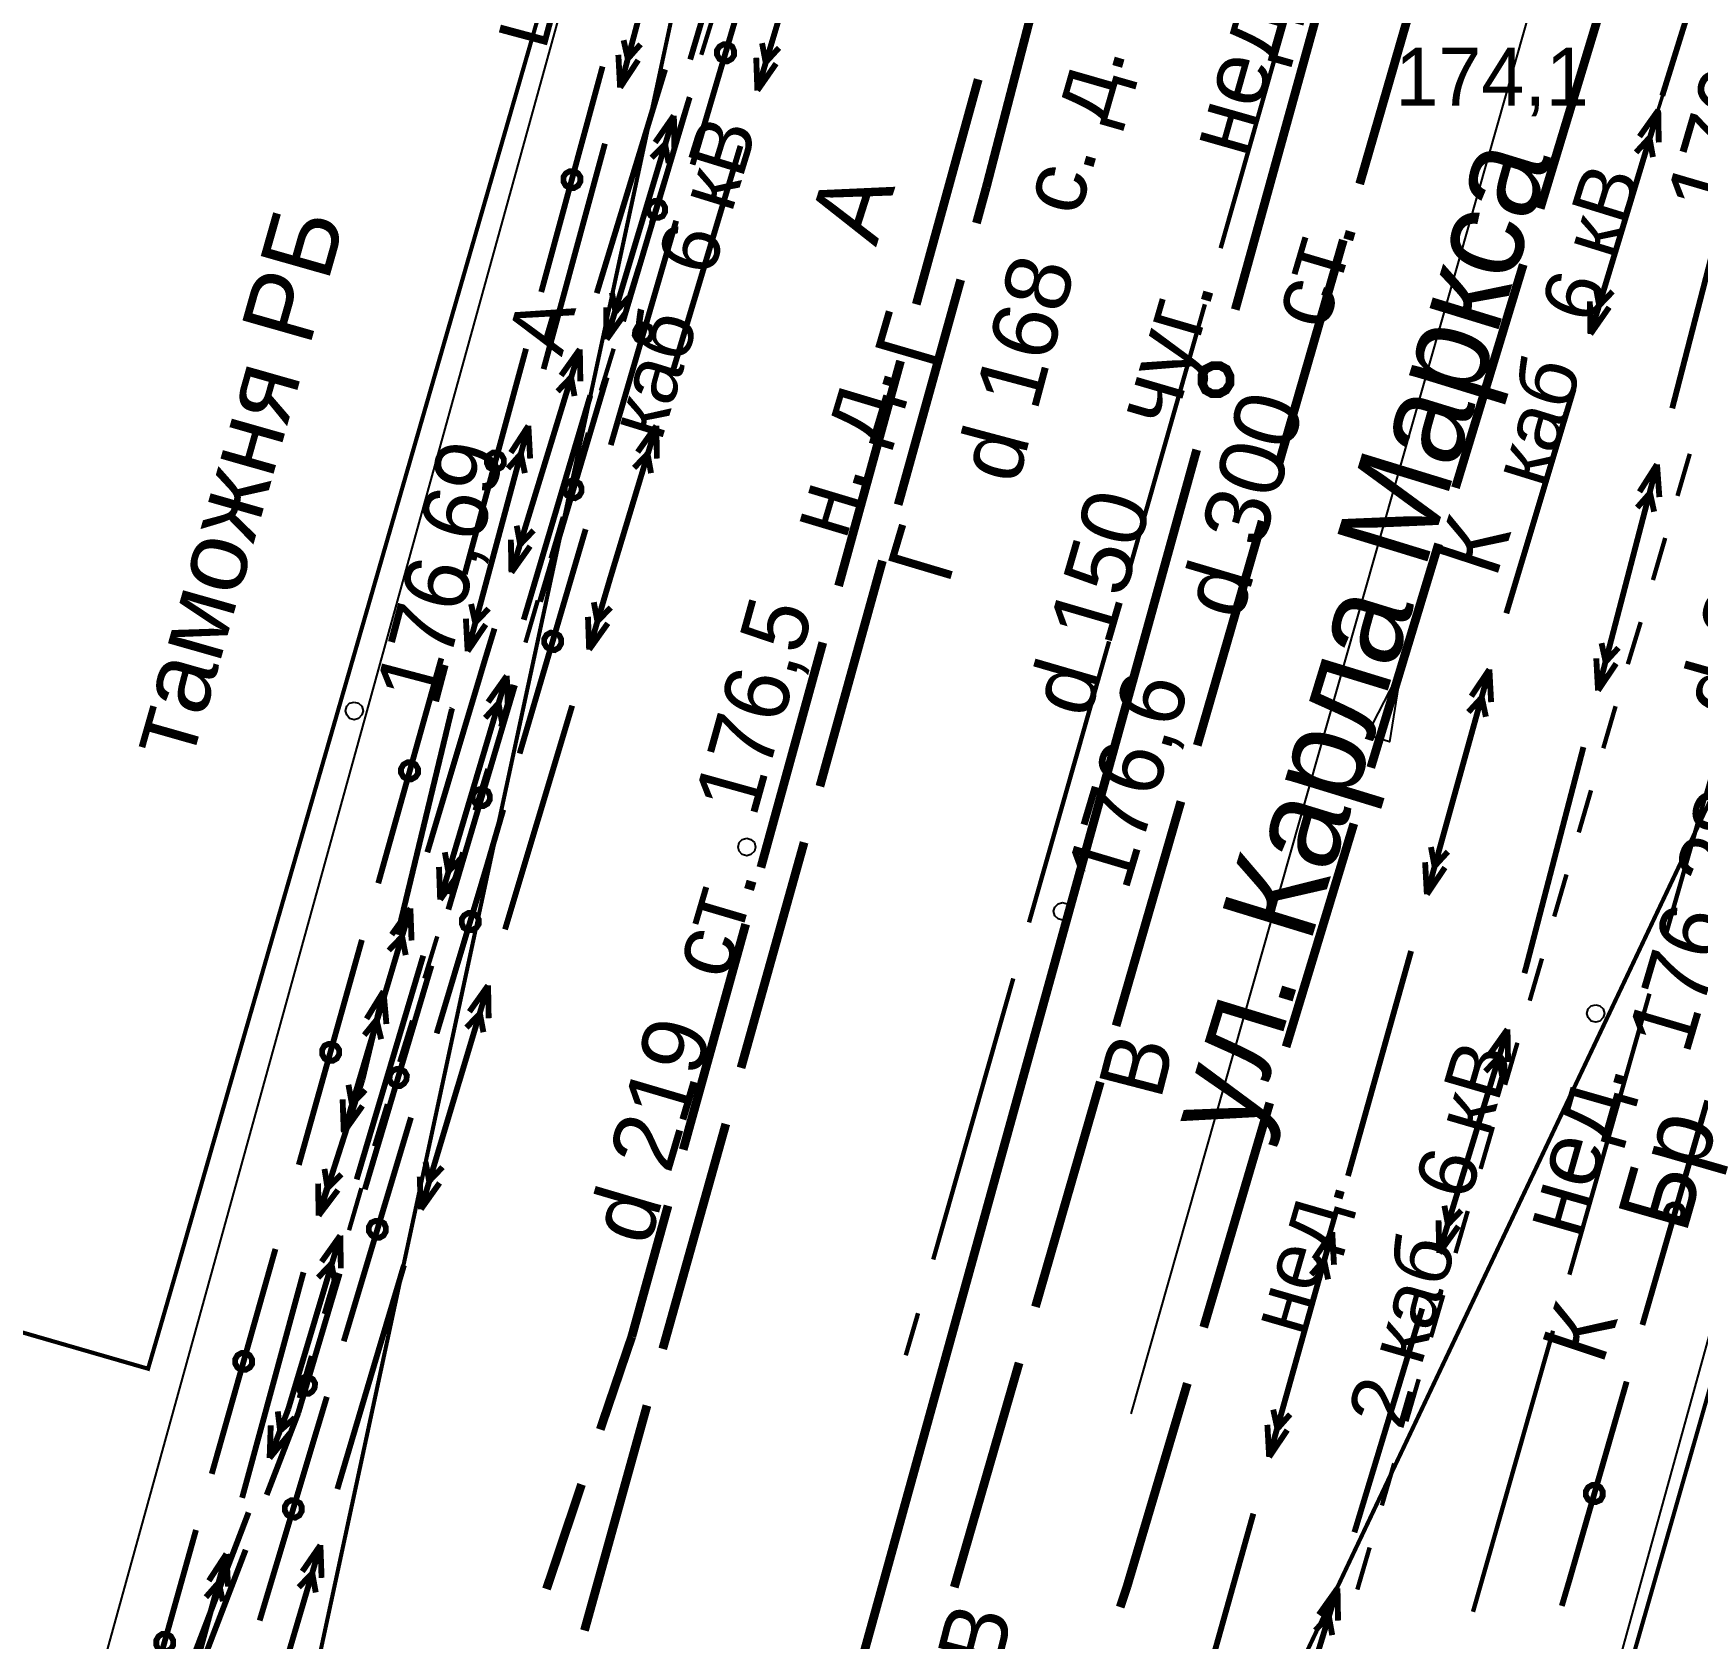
# Model space of a CAD drawing. Extents: x -2634 to -2115, y -2142 to -1393.
# Drawn here: x -2561.76 to -2533.26, y -2048.79 to -2021.31 of the extents above; entities that cross this region are included whole.
import ezdxf

# ---------------------------------------------------------------- set-up
doc = ezdxf.new("R2010")
doc.units = 0
doc.header["$MEASUREMENT"] = 0
for name, color, linetype in [('500_Дополн-Бордюры__п', 7, 'Continuous'), ('500_Дороги-Проезжие_ч', 7, 'Continuous'), ('500_Линии_-Линии_связ', 7, 'Continuous'), ('500_Линии_-ЛЭП_провод', 7, 'Continuous'), ('500_Линии_-Электрокаб', 7, 'Continuous'), ('500_Рельеф-Высотные_о', 7, 'Continuous'), ('500_Строен-Здания', 7, 'Continuous'), ('500_Трубоп-Водопровод', 7, 'Continuous'), ('500_Трубоп-Газопровод', 7, 'Continuous'), ('500_Трубоп-Канализаци', 7, 'Continuous'), ('500_Трубоп-Смотровые_', 7, 'Continuous'), ('500_Улицы-Улицы_и_их', 7, 'Continuous'), ('Красные_ли-Красные_ли', 7, 'Continuous'), ('Красные_ли-Оси_улиц_к', 7, 'Continuous')]:
    doc.layers.add(name, color=color, linetype=linetype)
doc.styles.add('TARIAL', font='Arial')

msp = doc.modelspace()

# ---------------------------------------------------------------- linework, layer by layer
at = {"layer": '500_Дополн-Бордюры__п', "color": 1, "const_width": 0.075}
for points in [[(-2550.32, -2021.68), (-2550.1, -2020.97)], [(-2550.75, -2023.12), (-2550.53, -2022.4)], [(-2551.18, -2024.56), (-2550.96, -2023.84)], [(-2551.61, -2025.99), (-2551.39, -2025.28)], [(-2552.04, -2027.43), (-2551.82, -2026.71)], [(-2552.47, -2028.87), (-2552.26, -2028.15)], [(-2533.61, -2029.23), (-2533.4, -2028.51)], [(-2552.9, -2030.3), (-2552.69, -2029.59)], [(-2534.03, -2030.67), (-2533.82, -2029.95)], [(-2553.33, -2031.74), (-2553.12, -2031.02)], [(-2534.46, -2032.11), (-2534.24, -2031.39)], [(-2553.76, -2033.18), (-2553.55, -2032.46)], [(-2534.88, -2033.55), (-2534.67, -2032.83)], [(-2554.2, -2034.61), (-2553.98, -2033.9)], [(-2535.3, -2034.99), (-2535.09, -2034.27)], [(-2554.63, -2036.05), (-2554.41, -2035.33)], [(-2535.72, -2036.43), (-2535.51, -2035.71)], [(-2555.06, -2037.49), (-2554.84, -2036.77)], [(-2536.14, -2037.87), (-2535.93, -2037.15)], [(-2555.49, -2038.92), (-2555.27, -2038.21)], [(-2536.56, -2039.31), (-2536.35, -2038.59)], [(-2555.92, -2040.36), (-2555.7, -2039.64)], [(-2536.98, -2040.75), (-2536.77, -2040.03)], [(-2556.35, -2041.8), (-2556.14, -2041.08)], [(-2537.41, -2042.19), (-2537.2, -2041.47)], [(-2556.78, -2043.23), (-2556.57, -2042.52)], [(-2537.83, -2043.63), (-2537.62, -2042.91)], [(-2557.21, -2044.67), (-2557, -2043.95)], [(-2538.25, -2045.07), (-2538.04, -2044.35)], [(-2538.67, -2046.51), (-2538.46, -2045.79)], [(-2539.09, -2047.95), (-2538.88, -2047.23)]]:
    msp.add_lwpolyline(points, dxfattribs=at)
at = {"layer": '500_Линии_-Линии_связ', "color": 6}
msp.add_lwpolyline([(-2548.97, -2012.41), (-2562.92, -2077.29)], dxfattribs=at)
at = {"layer": '500_Линии_-Линии_связ', "color": 0, "const_width": 0.1}
for points in [[(-2550.47, -2023.56), (-2549.34, -2019.73)], [(-2553.06, -2025.74), (-2552.01, -2021.88)], [(-2550.52, -2022.41), (-2551.66, -2026.24)], [(-2551.87, -2028.36), (-2550.75, -2024.52)], [(-2554.37, -2030.57), (-2553.32, -2026.71)], [(-2551.94, -2027.2), (-2553.08, -2031.04)], [(-2553.43, -2033.64), (-2552.3, -2029.8)], [(-2555.85, -2035.86), (-2554.77, -2032.01)], [(-2553.51, -2032.47), (-2554.65, -2036.31)], [(-2553.99, -2035.56), (-2553.71, -2034.6)], [(-2554.85, -2038.43), (-2553.99, -2035.56)], [(-2557.21, -2040.68), (-2556.13, -2036.83)], [(-2554.94, -2037.27), (-2556.08, -2041.1)], [(-2533.1, -2039.58), (-2534.21, -2043.42)], [(-2556.44, -2043.7), (-2555.29, -2039.87)], [(-2558.7, -2045.97), (-2557.61, -2042.12)], [(-2556.51, -2042.54), (-2557.22, -2044.93)], [(-2534.48, -2044.39), (-2535.46, -2047.79)], [(-2557.88, -2048.48), (-2556.73, -2044.65)], [(-2557.22, -2044.93), (-2557.76, -2046.33)], [(-2560.05, -2050.78), (-2558.97, -2046.93)], [(-2558.12, -2047.27), (-2559.55, -2051)], [(-2535.46, -2047.79), (-2535.59, -2048.23)]]:
    msp.add_lwpolyline(points, dxfattribs=at)
for points in [[(-2550.05, -2021.6), (-2550.01, -2021.54), (-2549.94, -2021.5), (-2549.86, -2021.5), (-2549.79, -2021.54), (-2549.76, -2021.61), (-2549.76, -2021.69), (-2549.8, -2021.75), (-2549.87, -2021.79), (-2549.94, -2021.79), (-2550.01, -2021.75), (-2550.05, -2021.68)], [(-2552.68, -2023.77), (-2552.64, -2023.71), (-2552.57, -2023.67), (-2552.49, -2023.67), (-2552.43, -2023.71), (-2552.39, -2023.77), (-2552.39, -2023.85), (-2552.43, -2023.92), (-2552.5, -2023.96), (-2552.57, -2023.96), (-2552.64, -2023.92), (-2552.68, -2023.85)], [(-2550.94, -2024.37), (-2550.98, -2024.44), (-2551.05, -2024.47), (-2551.13, -2024.47), (-2551.19, -2024.43), (-2551.23, -2024.36), (-2551.23, -2024.29), (-2551.19, -2024.22), (-2551.12, -2024.18), (-2551.04, -2024.18), (-2550.98, -2024.22), (-2550.94, -2024.29)], [(-2551.45, -2026.4), (-2551.41, -2026.33), (-2551.35, -2026.3), (-2551.27, -2026.3), (-2551.2, -2026.34), (-2551.17, -2026.41), (-2551.17, -2026.48), (-2551.21, -2026.55), (-2551.28, -2026.59), (-2551.35, -2026.59), (-2551.42, -2026.55), (-2551.46, -2026.48)], [(-2553.99, -2028.6), (-2553.95, -2028.53), (-2553.89, -2028.49), (-2553.81, -2028.49), (-2553.74, -2028.53), (-2553.7, -2028.6), (-2553.7, -2028.68), (-2553.74, -2028.74), (-2553.81, -2028.78), (-2553.89, -2028.78), (-2553.96, -2028.74), (-2553.99, -2028.67)], [(-2552.37, -2029.16), (-2552.41, -2029.23), (-2552.48, -2029.27), (-2552.56, -2029.26), (-2552.62, -2029.22), (-2552.66, -2029.15), (-2552.66, -2029.08), (-2552.62, -2029.01), (-2552.55, -2028.97), (-2552.47, -2028.98), (-2552.4, -2029.02), (-2552.37, -2029.09)], [(-2553.01, -2031.68), (-2552.97, -2031.61), (-2552.9, -2031.57), (-2552.82, -2031.58), (-2552.75, -2031.62), (-2552.72, -2031.68), (-2552.72, -2031.76), (-2552.76, -2031.83), (-2552.83, -2031.87), (-2552.9, -2031.86), (-2552.97, -2031.82), (-2553.01, -2031.75)], [(-2555.46, -2033.9), (-2555.42, -2033.83), (-2555.35, -2033.79), (-2555.27, -2033.79), (-2555.21, -2033.83), (-2555.17, -2033.9), (-2555.17, -2033.98), (-2555.21, -2034.04), (-2555.28, -2034.08), (-2555.35, -2034.08), (-2555.42, -2034.04), (-2555.46, -2033.97)], [(-2553.94, -2034.43), (-2553.98, -2034.5), (-2554.05, -2034.54), (-2554.13, -2034.54), (-2554.19, -2034.49), (-2554.23, -2034.43), (-2554.23, -2034.35), (-2554.19, -2034.28), (-2554.12, -2034.25), (-2554.04, -2034.25), (-2553.97, -2034.29), (-2553.94, -2034.36)], [(-2554.42, -2036.47), (-2554.38, -2036.41), (-2554.31, -2036.37), (-2554.23, -2036.37), (-2554.17, -2036.41), (-2554.13, -2036.48), (-2554.13, -2036.56), (-2554.17, -2036.62), (-2554.24, -2036.66), (-2554.32, -2036.66), (-2554.39, -2036.62), (-2554.42, -2036.55)], [(-2556.81, -2038.71), (-2556.77, -2038.64), (-2556.7, -2038.61), (-2556.63, -2038.61), (-2556.56, -2038.65), (-2556.52, -2038.71), (-2556.52, -2038.79), (-2556.56, -2038.86), (-2556.63, -2038.9), (-2556.71, -2038.9), (-2556.77, -2038.86), (-2556.81, -2038.79)], [(-2555.37, -2039.23), (-2555.41, -2039.29), (-2555.47, -2039.33), (-2555.55, -2039.33), (-2555.62, -2039.29), (-2555.66, -2039.22), (-2555.65, -2039.14), (-2555.61, -2039.07), (-2555.54, -2039.04), (-2555.47, -2039.04), (-2555.4, -2039.08), (-2555.36, -2039.15)], [(-2533.51, -2041.54), (-2533.55, -2041.61), (-2533.62, -2041.65), (-2533.7, -2041.65), (-2533.76, -2041.61), (-2533.8, -2041.54), (-2533.8, -2041.46), (-2533.76, -2041.39), (-2533.69, -2041.36), (-2533.61, -2041.36), (-2533.55, -2041.4), (-2533.51, -2041.47)], [(-2556.01, -2041.74), (-2555.97, -2041.67), (-2555.9, -2041.64), (-2555.82, -2041.64), (-2555.75, -2041.68), (-2555.72, -2041.75), (-2555.72, -2041.82), (-2555.76, -2041.89), (-2555.83, -2041.93), (-2555.91, -2041.93), (-2555.97, -2041.88), (-2556.01, -2041.82)], [(-2558.3, -2044.01), (-2558.26, -2043.94), (-2558.19, -2043.9), (-2558.11, -2043.9), (-2558.05, -2043.94), (-2558.01, -2044.01), (-2558.01, -2044.09), (-2558.05, -2044.15), (-2558.12, -2044.19), (-2558.2, -2044.19), (-2558.26, -2044.15), (-2558.3, -2044.08)], [(-2556.94, -2044.5), (-2556.98, -2044.56), (-2557.04, -2044.6), (-2557.12, -2044.6), (-2557.19, -2044.56), (-2557.22, -2044.49), (-2557.22, -2044.41), (-2557.18, -2044.35), (-2557.11, -2044.31), (-2557.04, -2044.31), (-2556.97, -2044.35), (-2556.93, -2044.42)], [(-2534.89, -2046.35), (-2534.93, -2046.42), (-2535, -2046.45), (-2535.08, -2046.45), (-2535.14, -2046.41), (-2535.18, -2046.34), (-2535.18, -2046.27), (-2535.14, -2046.2), (-2535.07, -2046.16), (-2534.99, -2046.16), (-2534.93, -2046.2), (-2534.89, -2046.27)], [(-2557.45, -2046.53), (-2557.41, -2046.46), (-2557.34, -2046.42), (-2557.26, -2046.43), (-2557.19, -2046.47), (-2557.16, -2046.53), (-2557.16, -2046.61), (-2557.2, -2046.68), (-2557.27, -2046.72), (-2557.35, -2046.71), (-2557.41, -2046.67), (-2557.45, -2046.6)], [(-2559.65, -2048.82), (-2559.61, -2048.75), (-2559.55, -2048.71), (-2559.47, -2048.71), (-2559.4, -2048.75), (-2559.36, -2048.82), (-2559.36, -2048.9), (-2559.4, -2048.97), (-2559.47, -2049), (-2559.55, -2049), (-2559.62, -2048.96), (-2559.65, -2048.9)]]:
    msp.add_lwpolyline(points, close=True, dxfattribs=at)
at = {"layer": '500_Линии_-ЛЭП_провод', "color": 253, "const_width": 0.07}
for points in [[(-2562.92, -2077.29), (-2548.97, -2012.41)], [(-2542.19, -2053.73), (-2527.03, -2021.74), (-2491.25, -2028.7), (-2453.85, -2039.13)]]:
    msp.add_lwpolyline(points, dxfattribs=at)
at = {"layer": '500_Линии_-Электрокаб', "color": 12, "const_width": 0.1}
for points in [[(-2549.37, -2017.93), (-2550.51, -2021.76)], [(-2551.71, -2022.24), (-2550.73, -2018.59)], [(-2549.36, -2022.29), (-2548.21, -2018.46)], [(-2532.68, -2018.56), (-2533.87, -2022.38)], [(-2551.58, -2021.74), (-2551.65, -2021.43)], [(-2551.58, -2021.75), (-2551.36, -2021.5)], [(-2549.22, -2021.8), (-2549.28, -2021.48)], [(-2551.71, -2022.24), (-2551.74, -2021.68)], [(-2551.71, -2022.24), (-2551.4, -2021.77)], [(-2549.36, -2022.29), (-2549.38, -2021.73)], [(-2549.21, -2021.8), (-2548.99, -2021.56)], [(-2550.94, -2021.93), (-2552.11, -2025.76)], [(-2549.36, -2022.29), (-2549.04, -2021.83)], [(-2535.1, -2026.46), (-2533.94, -2022.63)], [(-2534.26, -2023.08), (-2533.94, -2022.63)], [(-2533.93, -2023.18), (-2533.94, -2022.63)], [(-2550.79, -2022.72), (-2551.94, -2026.55)], [(-2550.79, -2022.72), (-2551.11, -2023.18)], [(-2550.79, -2022.72), (-2550.78, -2023.28)], [(-2553.02, -2027.06), (-2551.97, -2023.2)], [(-2550.94, -2023.21), (-2551.17, -2023.44)], [(-2550.94, -2023.21), (-2550.88, -2023.53)], [(-2534.32, -2023.35), (-2534.09, -2023.1)], [(-2534.03, -2023.43), (-2534.09, -2023.1)], [(-2550.8, -2027.07), (-2549.65, -2023.24)], [(-2533.7, -2027.73), (-2532.7, -2023.86)], [(-2551.85, -2025.75), (-2551.79, -2026.08)], [(-2534.95, -2025.97), (-2535.01, -2025.65)], [(-2534.95, -2025.97), (-2534.72, -2025.73)], [(-2551.95, -2026), (-2551.94, -2026.55)], [(-2551.56, -2025.83), (-2551.79, -2026.08)], [(-2535.1, -2026.46), (-2535.11, -2025.9)], [(-2535.1, -2026.46), (-2534.78, -2026)], [(-2551.62, -2026.1), (-2551.94, -2026.55)], [(-2552.4, -2026.72), (-2553.57, -2030.54)], [(-2552.4, -2026.72), (-2552.72, -2027.17)], [(-2552.4, -2026.72), (-2552.39, -2027.27)], [(-2552.55, -2027.2), (-2552.78, -2027.44)], [(-2552.55, -2027.2), (-2552.49, -2027.52)], [(-2536.54, -2031.24), (-2535.39, -2027.41)], [(-2552.22, -2027.51), (-2553.36, -2031.35)], [(-2554.32, -2031.89), (-2553.28, -2028.03)], [(-2553.58, -2028.49), (-2553.28, -2028.03)], [(-2553.25, -2028.59), (-2553.28, -2028.03)], [(-2551.88, -2030.64), (-2551.09, -2028.03)], [(-2551.41, -2028.48), (-2551.09, -2028.03)], [(-2551.08, -2028.59), (-2551.09, -2028.03)], [(-2553.63, -2028.76), (-2553.41, -2028.51)], [(-2553.34, -2028.84), (-2553.41, -2028.51)], [(-2551.47, -2028.75), (-2551.24, -2028.51)], [(-2551.18, -2028.84), (-2551.24, -2028.51)], [(-2534.97, -2032.56), (-2533.96, -2028.69)], [(-2534.26, -2029.16), (-2533.96, -2028.69)], [(-2533.92, -2029.25), (-2533.96, -2028.69)], [(-2534.3, -2029.43), (-2534.08, -2029.18)], [(-2534.01, -2029.5), (-2534.08, -2029.18)], [(-2553.48, -2029.74), (-2553.42, -2030.06)], [(-2553.58, -2029.98), (-2553.57, -2030.54)], [(-2553.19, -2029.82), (-2553.42, -2030.06)], [(-2553.25, -2030.09), (-2553.57, -2030.54)], [(-2552.24, -2031.86), (-2551.88, -2030.64)], [(-2554.19, -2031.4), (-2554.26, -2031.08)], [(-2554.19, -2031.4), (-2553.96, -2031.16)], [(-2552.1, -2031.37), (-2552.16, -2031.05)], [(-2552.1, -2031.38), (-2551.87, -2031.14)], [(-2554.32, -2031.89), (-2554.35, -2031.33)], [(-2554.32, -2031.89), (-2554.01, -2031.43)], [(-2552.24, -2031.86), (-2552.26, -2031.3)], [(-2552.24, -2031.86), (-2551.92, -2031.41)], [(-2553.86, -2031.5), (-2554.01, -2031.99)], [(-2534.84, -2032.07), (-2534.91, -2031.75)], [(-2554.01, -2031.99), (-2555.01, -2035.33)], [(-2534.97, -2032.56), (-2535, -2032.01)], [(-2534.84, -2032.07), (-2534.62, -2031.83)], [(-2553.65, -2032.31), (-2554.79, -2036.14)], [(-2553.65, -2032.31), (-2553.97, -2032.76)], [(-2553.65, -2032.31), (-2553.63, -2032.86)], [(-2537.9, -2036.05), (-2536.83, -2032.2)], [(-2537.14, -2032.66), (-2536.83, -2032.2)], [(-2536.8, -2032.76), (-2536.83, -2032.2)], [(-2534.97, -2032.56), (-2534.66, -2032.1)], [(-2555.52, -2036.74), (-2554.59, -2032.88)], [(-2554.59, -2032.88), (-2554.58, -2032.86)], [(-2553.8, -2032.79), (-2554.02, -2033.03)], [(-2553.79, -2032.79), (-2553.73, -2033.11)], [(-2553.68, -2036.65), (-2552.53, -2032.82)], [(-2537.19, -2032.93), (-2536.96, -2032.68)], [(-2536.89, -2033.01), (-2536.96, -2032.68)], [(-2536.21, -2037.33), (-2535.22, -2033.53)], [(-2554.71, -2035.33), (-2554.65, -2035.66)], [(-2554.42, -2035.42), (-2554.65, -2035.66)], [(-2537.77, -2035.56), (-2537.83, -2035.24)], [(-2537.77, -2035.57), (-2537.54, -2035.32)], [(-2554.81, -2035.58), (-2554.79, -2036.14)], [(-2554.47, -2035.69), (-2554.79, -2036.14)], [(-2537.9, -2036.05), (-2537.93, -2035.5)], [(-2537.9, -2036.05), (-2537.59, -2035.59)], [(-2555.3, -2036.29), (-2556.44, -2040.12)], [(-2555.3, -2036.29), (-2555.62, -2036.74)], [(-2555.3, -2036.29), (-2555.28, -2036.84)], [(-2555.44, -2036.77), (-2555.67, -2037.01)], [(-2555.44, -2036.78), (-2555.38, -2037.09)], [(-2555.08, -2037.1), (-2556.22, -2040.93)], [(-2539.25, -2040.87), (-2538.17, -2037.02)], [(-2536.23, -2037.4), (-2536.21, -2037.33)], [(-2556.12, -2039.22), (-2555.76, -2037.71)], [(-2556.05, -2038.18), (-2555.76, -2037.71)], [(-2555.71, -2038.27), (-2555.76, -2037.71)], [(-2555.12, -2041.44), (-2553.97, -2037.61)], [(-2554.29, -2038.06), (-2553.97, -2037.61)], [(-2553.96, -2038.17), (-2553.97, -2037.61)], [(-2556.09, -2038.46), (-2555.88, -2038.2)], [(-2555.8, -2038.53), (-2555.88, -2038.2)], [(-2554.34, -2038.33), (-2554.11, -2038.09)], [(-2554.05, -2038.41), (-2554.11, -2038.09)], [(-2537.69, -2042.18), (-2536.52, -2038.36)], [(-2536.84, -2038.81), (-2536.52, -2038.36)], [(-2536.51, -2038.92), (-2536.52, -2038.36)], [(-2536.9, -2039.08), (-2536.67, -2038.84)], [(-2536.61, -2039.17), (-2536.67, -2038.84)], [(-2556.86, -2041.52), (-2556.12, -2039.22)], [(-2556.36, -2039.31), (-2556.3, -2039.64)], [(-2556.07, -2039.4), (-2556.3, -2039.64)], [(-2556.46, -2039.56), (-2556.44, -2040.12)], [(-2556.12, -2039.67), (-2556.44, -2040.12)], [(-2556.72, -2041.07), (-2556.77, -2040.75)], [(-2556.71, -2041.07), (-2556.48, -2040.84)], [(-2554.98, -2040.95), (-2555.04, -2040.63)], [(-2554.97, -2040.95), (-2554.75, -2040.72)], [(-2556.87, -2041.52), (-2556.88, -2041)], [(-2556.73, -2041.08), (-2556.86, -2041.52)], [(-2556.85, -2041.52), (-2556.54, -2041.11)], [(-2555.12, -2041.44), (-2555.14, -2040.88)], [(-2555.12, -2041.44), (-2554.8, -2040.99)], [(-2537.54, -2041.7), (-2537.6, -2041.38)], [(-2556.87, -2041.55), (-2556.86, -2041.52)], [(-2556.87, -2041.55), (-2556.87, -2041.52)], [(-2556.87, -2041.55), (-2556.85, -2041.52)], [(-2537.69, -2042.19), (-2537.7, -2041.63)], [(-2537.69, -2042.19), (-2537.36, -2041.73)], [(-2537.54, -2041.7), (-2537.31, -2041.46)], [(-2556.5, -2041.89), (-2557.39, -2044.86)], [(-2556.5, -2041.89), (-2556.82, -2042.34)], [(-2556.5, -2041.89), (-2556.49, -2042.45)], [(-2540.6, -2045.68), (-2539.52, -2041.83)], [(-2539.83, -2042.29), (-2539.52, -2041.83)], [(-2539.49, -2042.39), (-2539.52, -2041.83)], [(-2558.18, -2046.38), (-2557.13, -2042.52)], [(-2556.65, -2042.37), (-2556.88, -2042.61)], [(-2556.65, -2042.38), (-2556.59, -2042.7)], [(-2555.87, -2043.94), (-2555.41, -2042.4)], [(-2539.88, -2042.56), (-2539.66, -2042.31)], [(-2539.59, -2042.64), (-2539.66, -2042.31)], [(-2539.14, -2046.97), (-2537.98, -2043.14)], [(-2556.55, -2046.23), (-2555.87, -2043.94)], [(-2557.39, -2044.86), (-2557.71, -2045.7)], [(-2557.69, -2045.14), (-2557.71, -2045.7)], [(-2557.57, -2044.9), (-2557.53, -2045.23)], [(-2557.28, -2045.01), (-2557.53, -2045.23)], [(-2540.6, -2045.68), (-2540.63, -2045.13)], [(-2540.46, -2045.19), (-2540.53, -2044.87)], [(-2540.46, -2045.2), (-2540.24, -2044.95)], [(-2557.36, -2045.27), (-2557.71, -2045.7)], [(-2540.6, -2045.68), (-2540.29, -2045.22)], [(-2558.07, -2046.63), (-2559.5, -2050.37)], [(-2541.95, -2050.5), (-2540.87, -2046.65)], [(-2559.5, -2051.2), (-2558.45, -2047.34)], [(-2558.75, -2047.8), (-2558.45, -2047.34)], [(-2558.42, -2047.9), (-2558.45, -2047.34)], [(-2557.97, -2051.02), (-2556.84, -2047.19)], [(-2557.15, -2047.64), (-2556.84, -2047.19)], [(-2556.82, -2047.75), (-2556.84, -2047.19)], [(-2557.21, -2047.91), (-2556.98, -2047.67)], [(-2556.92, -2048), (-2556.98, -2047.67)], [(-2558.8, -2048.08), (-2558.58, -2047.83)], [(-2558.51, -2048.15), (-2558.58, -2047.83)], [(-2540.6, -2051.75), (-2539.43, -2047.93)], [(-2539.75, -2048.38), (-2539.43, -2047.93)], [(-2539.42, -2048.48), (-2539.43, -2047.93)], [(-2539.81, -2048.65), (-2539.58, -2048.4)], [(-2539.52, -2048.73), (-2539.58, -2048.4)]]:
    msp.add_lwpolyline(points, dxfattribs=at)
at = {"layer": '500_Линии_-Электрокаб', "color": 1, "const_width": 0.06}
for points in [[(-2533.71, -2021.84), (-2533.85, -2022.32)], [(-2533.95, -2022.65), (-2533.8, -2022.17)], [(-2556.86, -2041.52), (-2556.72, -2041.04)]]:
    msp.add_lwpolyline(points, dxfattribs=at)
at = {"layer": '500_Рельеф-Высотные_о', "color": 0}
for points in [[(-2556.26, -2032.76), (-2556.19, -2032.78), (-2556.13, -2032.83), (-2556.11, -2032.91), (-2556.13, -2032.98), (-2556.19, -2033.04), (-2556.26, -2033.06), (-2556.34, -2033.04), (-2556.39, -2032.98), (-2556.41, -2032.91), (-2556.39, -2032.83), (-2556.34, -2032.78)], [(-2549.54, -2035.09), (-2549.47, -2035.11), (-2549.41, -2035.16), (-2549.39, -2035.24), (-2549.41, -2035.31), (-2549.47, -2035.37), (-2549.54, -2035.39), (-2549.62, -2035.37), (-2549.67, -2035.31), (-2549.69, -2035.24), (-2549.67, -2035.16), (-2549.62, -2035.11)], [(-2544.14, -2036.19), (-2544.06, -2036.21), (-2544.01, -2036.27), (-2543.99, -2036.34), (-2544.01, -2036.42), (-2544.06, -2036.47), (-2544.14, -2036.49), (-2544.21, -2036.47), (-2544.27, -2036.42), (-2544.29, -2036.34), (-2544.27, -2036.27), (-2544.21, -2036.21)], [(-2535.01, -2037.94), (-2534.94, -2037.96), (-2534.88, -2038.01), (-2534.86, -2038.09), (-2534.88, -2038.16), (-2534.94, -2038.22), (-2535.01, -2038.24), (-2535.09, -2038.22), (-2535.14, -2038.16), (-2535.16, -2038.09), (-2535.14, -2038.01), (-2535.09, -2037.96)]]:
    msp.add_lwpolyline(points, close=True, dxfattribs=at)
at = {"layer": '500_Строен-Здания', "color": 0, "const_width": 0.07}
for points in [[(-2550.97, -2013.64), (-2552.03, -2013.33), (-2556.77, -2011.97), (-2560.55, -2010.87), (-2571.03, -2007.85), (-2570.94, -2007.56), (-2574.99, -2006.39), (-2578.31, -2017.91), (-2570.22, -2020.25), (-2570.72, -2022.01), (-2572.78, -2029.11), (-2574.44, -2028.63), (-2581.51, -2026.59), (-2582.55, -2030.21), (-2582.32, -2030.28), (-2584.29, -2037.09), (-2559.79, -2044.17), (-2559.58, -2043.45), (-2559.27, -2042.38), (-2558.29, -2038.97), (-2553.07, -2020.89), (-2552.82, -2020.96), (-2550.73, -2013.71)], [(-2513.06, -2042.91), (-2479.03, -2052.65), (-2473.97, -2054.1), (-2467.34, -2056), (-2470.84, -2068.46), (-2471.71, -2068.22), (-2477.61, -2066.6), (-2488.55, -2063.57), (-2495.8, -2061.7), (-2511.81, -2057.06), (-2512.24, -2056.94), (-2530.44, -2051.66), (-2533.63, -2050.74), (-2534.75, -2050.42), (-2531.12, -2037.74), (-2530.71, -2037.86), (-2530.26, -2036.29), (-2530.1, -2036.34), (-2524.79, -2037.86), (-2525.24, -2039.42)]]:
    msp.add_lwpolyline(points, close=True, dxfattribs=at)
at = {"layer": '500_Трубоп-Водопровод', "color": 94}
for points, const_width in [([(-2539.05, -2023.89), (-2537.94, -2020.05)], 0.15), ([(-2540.06, -2020.18), (-2541.43, -2024.99)], 0.075), ([(-2540.44, -2028.7), (-2539.33, -2024.85)], 0.15), ([(-2541.7, -2025.95), (-2543.07, -2030.76)], 0.075), ([(-2541.83, -2033.5), (-2540.72, -2029.66)], 0.15), ([(-2543.34, -2031.72), (-2544.71, -2036.53)], 0.075), ([(-2543.22, -2038.3), (-2542.11, -2034.46)], 0.15), ([(-2544.98, -2037.49), (-2546.35, -2042.3)], 0.075), ([(-2544.6, -2043.11), (-2543.49, -2039.26)], 0.15), ([(-2546.82, -2043.94), (-2546.61, -2043.22)], 0.075), ([(-2546.62, -2043.26), (-2546.82, -2043.94)], 0.075), ([(-2545.99, -2047.91), (-2544.88, -2044.07)], 0.15)]:
    msp.add_lwpolyline(points, dxfattribs=dict(at, const_width=const_width))
at = {"layer": '500_Трубоп-Газопровод', "color": 5, "const_width": 0.15}
for points in [[(-2545.44, -2023.94), (-2544.6, -2020.7)], [(-2545.58, -2022.1), (-2546.64, -2025.95)], [(-2545.61, -2024.56), (-2545.44, -2023.94)], [(-2546.95, -2029.38), (-2545.88, -2025.53)], [(-2546.91, -2026.92), (-2547.97, -2030.77)], [(-2548.29, -2034.2), (-2547.22, -2030.34)], [(-2548.24, -2031.74), (-2549.3, -2035.59)], [(-2549.64, -2039.02), (-2548.56, -2035.16)], [(-2549.56, -2036.56), (-2550.63, -2040.42)], [(-2550.98, -2043.83), (-2549.9, -2039.98)], [(-2550.89, -2041.38), (-2551.51, -2043.62)], [(-2551.51, -2043.62), (-2552.05, -2045.21)], [(-2552.32, -2048.65), (-2551.25, -2044.8)], [(-2552.37, -2046.15), (-2552.97, -2047.94)], [(-2552.97, -2047.94), (-2552.73, -2047.23)]]:
    msp.add_lwpolyline(points, dxfattribs=at)
at = {"layer": '500_Трубоп-Канализаци', "color": 34}
for points, const_width in [([(-2535.96, -2024.31), (-2534.8, -2020.48)], 0.15), ([(-2537.41, -2029.09), (-2536.25, -2025.27)], 0.15), ([(-2538.86, -2033.88), (-2537.7, -2030.05)], 0.15), ([(-2533.82, -2036.78), (-2532.45, -2031.98)], 0.075), ([(-2540.31, -2038.66), (-2539.15, -2034.84)], 0.15), ([(-2535.46, -2042.56), (-2534.09, -2037.75)], 0.075), ([(-2541.72, -2043.46), (-2540.59, -2039.62)], 0.15), ([(-2537.11, -2048.33), (-2535.74, -2043.52)], 0.075), ([(-2543.03, -2047.89), (-2542, -2044.42)], 0.15), ([(-2543.15, -2048.25), (-2543.03, -2047.89)], 0.15)]:
    msp.add_lwpolyline(points, dxfattribs=dict(at, const_width=const_width))
at = {"layer": '500_Трубоп-Канализаци', "color": 0}
msp.add_lwpolyline([(-2538.92, -2033.32), (-2538.34, -2032.19), (-2538.54, -2033.44)], close=True, dxfattribs=at)
at = {"layer": '500_Улицы-Улицы_и_их', "color": 255}
msp.add_lwpolyline([(-2542.96, -2044.94), (-2436.73, -1671.22)], dxfattribs=at)
at = {"layer": 'Красные_ли-Красные_ли', "color": 12}
for p, q in [((-2550.78, -2013.87), (-2569.472, -2081.448)), ((-2547.996, -2097.579), (-2529.82, -2031.86))]:
    msp.add_line(p, q, dxfattribs=at)
at = {"layer": 'Красные_ли-Оси_улиц_к', "color": 12, "const_width": 0.15}
for points in [[(-2541.18, -2026.04), (-2535.18, -2004.35)], [(-2547.84, -2050.13), (-2541.84, -2028.44)]]:
    msp.add_lwpolyline(points, dxfattribs=at)
for points in [[(-2541.75, -2027.17), (-2541.69, -2027.06), (-2541.57, -2027), (-2541.44, -2027), (-2541.33, -2027.06), (-2541.27, -2027.18), (-2541.27, -2027.31), (-2541.34, -2027.42), (-2541.45, -2027.48), (-2541.58, -2027.48), (-2541.69, -2027.42), (-2541.75, -2027.3)], [(-2544.84, -2039.29), (-2544.84, -2039.29), (-2544.84, -2039.29), (-2544.84, -2039.29), (-2544.84, -2039.29), (-2544.84, -2039.29), (-2544.84, -2039.29), (-2544.84, -2039.29), (-2544.84, -2039.29), (-2544.84, -2039.29), (-2544.84, -2039.29), (-2544.84, -2039.29)]]:
    msp.add_lwpolyline(points, close=True, dxfattribs=at)

# ---------------------------------------------------------------- texts
at = {"layer": '500_Дороги-Проезжие_ч', "color": 0}
for s, height, rotation, p in [('А', 1.23, 72.31, (-2547.33, -2024.98)), ('А', 0.99, 73.48, (-2552.71, -2026.86)), ('Бр', 1.23, 73.98, (-2533.47, -2041.89))]:
    msp.add_text(s, height=height, rotation=rotation, dxfattribs=at).set_placement(p)
at = {"layer": '500_Линии_-Электрокаб', "color": 0, "style": 'TARIAL'}
for s, rotation, p in [(' каб  6 кВ', 72.88, (-2551.12, -2028.68)), (' каб  6 кВ', 72.84, (-2536, -2029.49)), ('2 каб  6 кВ', 73.76, (-2538.32, -2045.25)), ('нед. ', 73.86, (-2540.03, -2043.64))]:
    msp.add_text(s, height=0.99, rotation=rotation, dxfattribs=at).set_placement(p)
at = {"layer": '500_Рельеф-Высотные_о', "color": 214}
for s, rotation, p in [('176,52', 73.68, (-2532.76, -2024.5)), ('176,69', 75.2, (-2554.84, -2032.87)), ('176,5', 74.48, (-2549.39, -2034.76)), ('176,6', 73.39, (-2543.02, -2036.02)), ('176,28', 73.58, (-2533.42, -2038.82))]:
    msp.add_text(s, height=1.11, rotation=rotation, dxfattribs=at).set_placement(p)
at = {"layer": '500_Рельеф-Высотные_о', "color": 214, "style": 'TARIAL'}
msp.add_text('ц.', height=1.11, rotation=74.98, dxfattribs=at).set_placement((-2552.99, -2021.62))
at = {"layer": '500_Строен-Здания', "color": 5, "style": 'TARIAL'}
msp.add_text(' таможня РБ', height=1.23, rotation=74.13, dxfattribs=at).set_placement((-2559.18, -2034.26))
at = {"layer": '500_Трубоп-Водопровод', "color": 94, "style": 'TARIAL'}
for s, rotation, p in [('нед. ', 74.14, (-2541, -2023.47)), ('d 300   ст.', 73.54, (-2541.09, -2031.39)), ('d 150   чуг.', 73.74, (-2543.69, -2033.07))]:
    msp.add_text(s, height=1.11, rotation=rotation, dxfattribs=at).set_placement(p)
at = {"layer": '500_Трубоп-Водопровод', "color": 94}
for rotation, p in [(75.47, (-2542.46, -2039.59)), (75.61, (-2545.22, -2049.34))]:
    msp.add_text('В', height=1.11, rotation=rotation, dxfattribs=at).set_placement(p)
at = {"layer": '500_Трубоп-Газопровод', "color": 5, "style": 'TARIAL'}
for s, rotation, p in [('с. д.', 73.94, (-2543.86, -2024.48)), ('d 168  ', 75.06, (-2544.91, -2029.06)), ('н. д.', 73.3, (-2547.85, -2030.01)), ('d 219  ст.', 73.58, (-2551.22, -2042.1))]:
    msp.add_text(s, height=1.11, rotation=rotation, dxfattribs=at).set_placement(p)
at = {"layer": '500_Трубоп-Газопровод', "color": 5}
for rotation, p in [(73.74, (-2546.31, -2027.11)), (73.39, (-2546.09, -2030.77))]:
    msp.add_text('Г', height=1.11, rotation=rotation, dxfattribs=at).set_placement(p)
at = {"layer": '500_Трубоп-Канализаци', "color": 14, "style": 'TARIAL'}
for s, rotation, p in [('   d 250 ', 74.17, (-2532.9, -2034.34)), ('нед.', 74.1, (-2535.3, -2041.97))]:
    msp.add_text(s, height=1.11, rotation=rotation, dxfattribs=at).set_placement(p)
at = {"layer": '500_Трубоп-Канализаци', "color": 14}
for rotation, p in [(71.86, (-2536.72, -2030.66)), (71.57, (-2534.9, -2044.13))]:
    msp.add_text('К', height=1.11, rotation=rotation, dxfattribs=at).set_placement(p)
at = {"layer": '500_Трубоп-Смотровые_', "color": 5}
msp.add_text('174,1', height=0.99, dxfattribs=at).set_placement((-2538.44, -2022.55))
at = {"layer": '500_Улицы-Улицы_и_их', "color": 0}
msp.add_text('ул. Карла Маркса', height=1.61, rotation=72.96, dxfattribs=at).set_placement((-2540.94, -2040.3))

doc.saveas('drawing.dxf')
